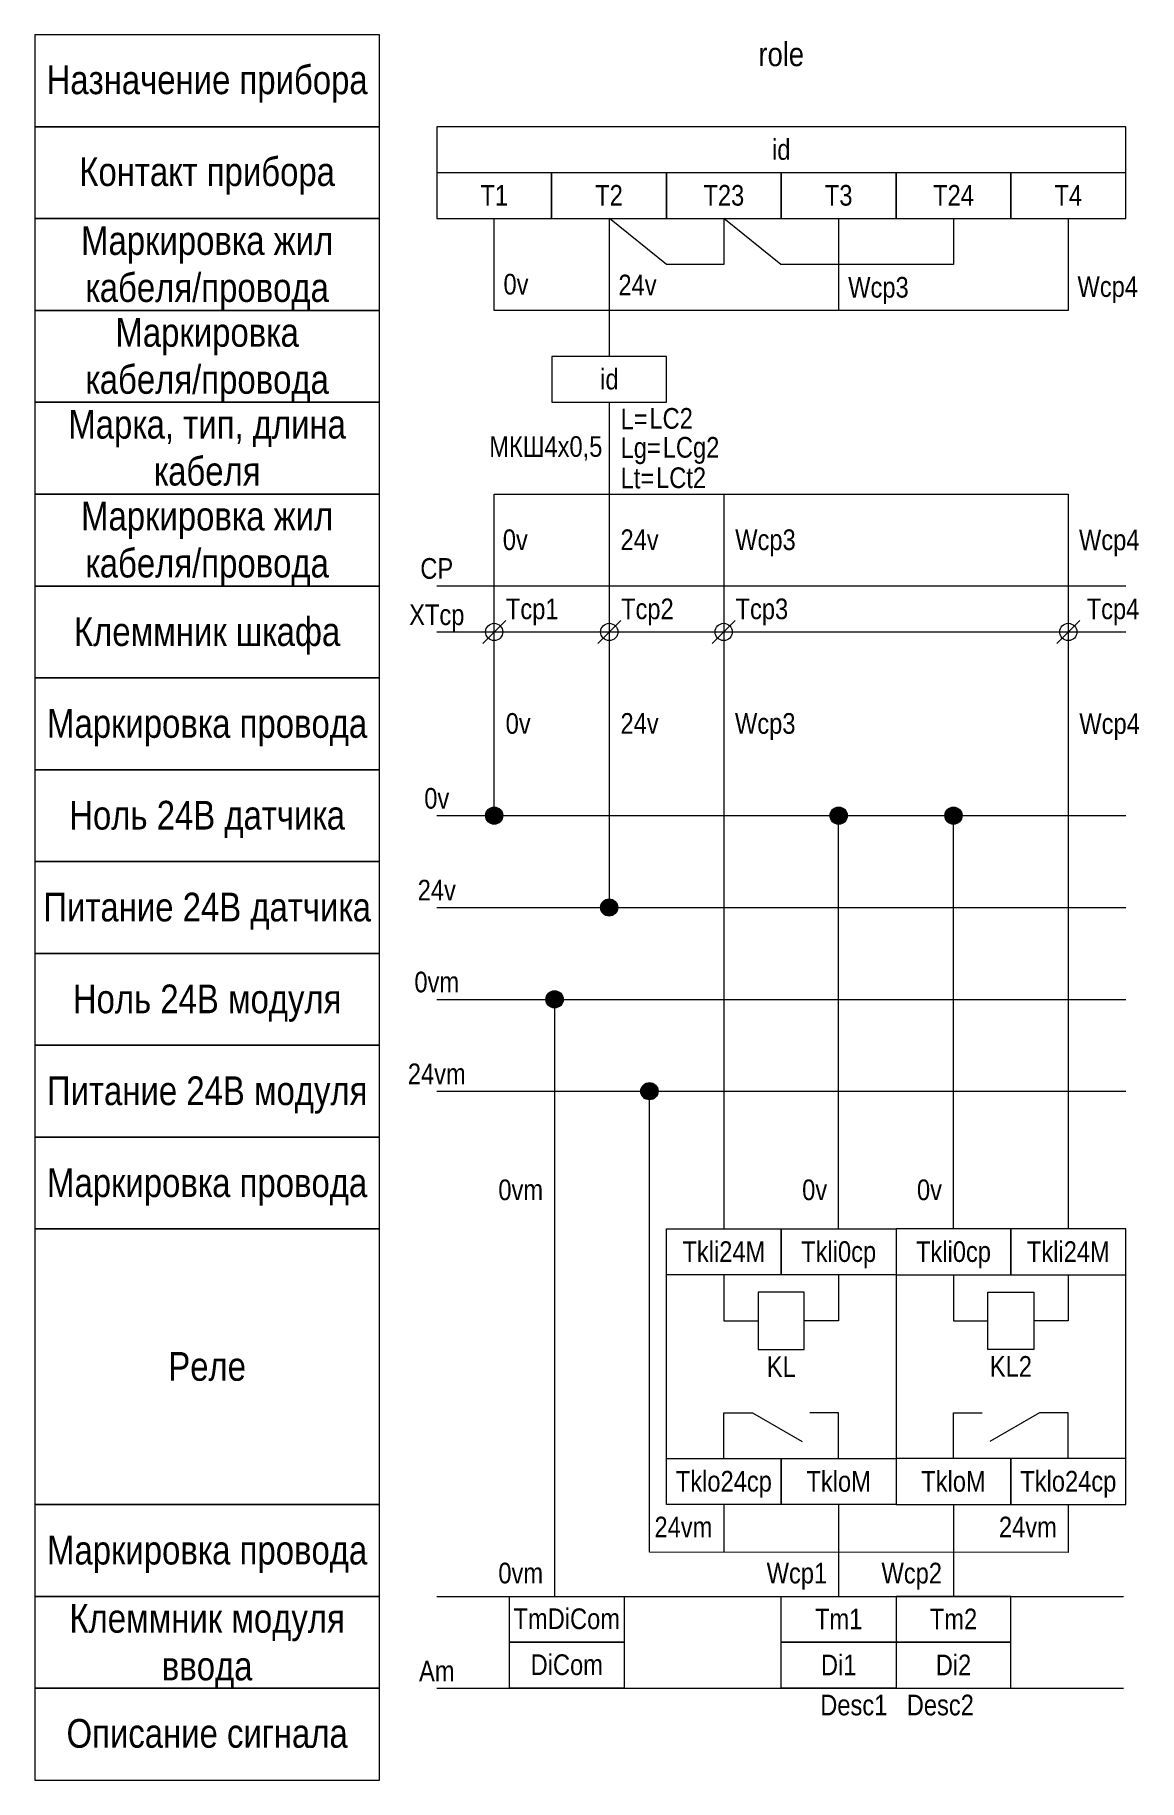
# Model space of a CAD drawing. Header units: millimetres. Extents: x 20 to 116, y -157 to -5.
import ezdxf

# ---------------------------------------------------------------- set-up
doc = ezdxf.new("R2010")
doc.units = ezdxf.units.MM
doc.header["$MEASUREMENT"] = 0
doc.linetypes.add('1_1', pattern=[2000, 1000, -1000])
doc.linetypes.add('4_2_1_2', pattern=[6702.777624, 3527.777672, -1763.888836, 0, -1411.111116])
for name, color, linetype in [('cp_names', 7, 'Continuous'), ('cp_params_di', 7, 'Continuous'), ('cp_static_di', 7, 'Continuous'), ('id_names', 7, 'Continuous'), ('id_params_di', 7, 'Continuous'), ('id_static_di', 7, 'Continuous')]:
    doc.layers.add(name, color=color, linetype=linetype)
doc.styles.add('СГЕНЕРИР_СТИЛЬ_1', font='')
doc.styles.get('СГЕНЕРИР_СТИЛЬ_1').set_extended_font_data('Arial Narrow')

msp = doc.modelspace()

# ---------------------------------------------------------------- hatches: boundary and pattern name
at = {"layer": 'cp_static_di', "linetype": 'Continuous', "lineweight": 0, "true_color": 0x000000}
for points in [[(59.25, -73), (59.3, -73.29), (59.47, -73.53), (59.71, -73.69), (60, -73.75), (60.28, -73.69), (60.53, -73.53), (60.69, -73.29), (60.75, -73), (60.69, -72.71), (60.53, -72.47), (60.28, -72.31), (60, -72.25), (59.71, -72.31), (59.47, -72.47), (59.3, -72.71)], [(89.25, -73), (89.3, -73.29), (89.47, -73.53), (89.71, -73.69), (90, -73.75), (90.28, -73.69), (90.53, -73.53), (90.69, -73.29), (90.75, -73), (90.69, -72.71), (90.53, -72.47), (90.28, -72.31), (90, -72.25), (89.71, -72.31), (89.47, -72.47), (89.3, -72.71)], [(99.25, -73), (99.3, -73.29), (99.47, -73.53), (99.71, -73.69), (100, -73.75), (100.28, -73.69), (100.53, -73.53), (100.69, -73.29), (100.75, -73), (100.69, -72.71), (100.53, -72.47), (100.28, -72.31), (100, -72.25), (99.71, -72.31), (99.47, -72.47), (99.3, -72.71)], [(69.26, -81), (69.32, -81.29), (69.48, -81.53), (69.73, -81.69), (70.01, -81.75), (70.3, -81.69), (70.54, -81.53), (70.71, -81.29), (70.76, -81), (70.71, -80.71), (70.54, -80.47), (70.3, -80.31), (70.01, -80.25), (69.73, -80.31), (69.48, -80.47), (69.32, -80.71)], [(64.51, -89), (64.56, -89.29), (64.73, -89.53), (64.97, -89.69), (65.26, -89.75), (65.54, -89.69), (65.79, -89.53), (65.95, -89.29), (66.01, -89), (65.95, -88.71), (65.79, -88.47), (65.54, -88.31), (65.26, -88.25), (64.97, -88.31), (64.73, -88.47), (64.56, -88.71)], [(72.77, -97), (72.83, -97.29), (72.99, -97.53), (73.23, -97.69), (73.52, -97.75), (73.81, -97.69), (74.05, -97.53), (74.21, -97.29), (74.27, -97), (74.21, -96.71), (74.05, -96.47), (73.81, -96.31), (73.52, -96.25), (73.23, -96.31), (72.99, -96.47), (72.83, -96.71)]]:
    msp.add_hatch(color=18, dxfattribs=at).paths.add_polyline_path(points)

# ---------------------------------------------------------------- linework, layer by layer
at = {"layer": 'cp_names', "color": 7, "linetype": 'Continuous', "lineweight": 15, "ltscale": 100}
for points in [[(20, -53), (50, -53), (50, -45), (20, -45)], [(20, -61), (50, -61), (50, -53), (20, -53)], [(20, -69), (50, -69), (50, -61), (20, -61)], [(20, -77), (50, -77), (50, -69), (20, -69)], [(20, -85), (50, -85), (50, -77), (20, -77)], [(20, -93), (50, -93), (50, -85), (20, -85)], [(20, -101), (50, -101), (50, -93), (20, -93)], [(20, -109), (50, -109), (50, -101), (20, -101)], [(20, -133), (50, -133), (50, -109), (20, -109)], [(20, -141), (50, -141), (50, -133), (20, -133)], [(20, -149), (50, -149), (50, -141), (20, -141)], [(20, -157), (50, -157), (50, -149), (20, -149)]]:
    msp.add_lwpolyline(points, close=True, dxfattribs=at)
at = {"layer": 'cp_static_di', "color": 7, "linetype": 'Continuous', "lineweight": 15, "ltscale": 100}
for p, q in [((79.99, -45), (79.99, -109)), ((59, -58), (61, -56)), ((69.02, -58), (71.02, -56)), ((78.99, -58), (80.99, -56)), ((109, -58), (111, -56)), ((55, -73), (115, -73)), ((90, -109), (90, -73.75)), ((100, -109), (100, -73.75)), ((55, -81), (115, -81)), ((55, -89), (115, -89)), ((65.26, -89.75), (65.26, -141)), ((55, -97), (115, -97)), ((80, -133), (80, -137.17)), ((90, -133), (90, -141)), ((100, -133), (100, -141)), ((55, -141), (114.8, -141)), ((55, -149), (114.8, -149))]:
    msp.add_line(p, q, dxfattribs=at)
at = {"layer": 'cp_static_di', "color": 7, "linetype": '1_1', "lineweight": 15, "ltscale": 100}
msp.add_line((115, -53), (55, -53), dxfattribs=at)
at = {"layer": 'cp_static_di', "color": 7, "linetype": '4_2_1_2', "lineweight": 15, "ltscale": 100}
msp.add_line((55, -57), (115, -57), dxfattribs=at)
at = {"layer": 'cp_static_di', "color": 7, "linetype": 'Continuous', "lineweight": 15, "ltscale": 100, "flags": 128}
for points in [[(60, -72.25), (60, -45), (110, -45), (110, -109)], [(70.02, -57), (70.01, -80.25)], [(110, -133), (110, -137.17), (73.52, -137.16), (73.52, -97.75)]]:
    msp.add_lwpolyline(points, dxfattribs=at)
at = {"layer": 'cp_static_di', "color": 7, "linetype": 'Continuous', "lineweight": 15, "ltscale": 100}
for points in [[(70.02, -45), (70.02, -57)], [(80, -113), (80, -117), (83, -117)], [(90, -113), (90, -117), (87, -117)], [(100, -113), (100, -117), (103, -117)], [(110, -113), (110, -117), (107, -117)], [(80, -129), (80, -125), (82.5, -125), (86.83, -127.5)], [(90, -129), (90, -125), (87.5, -125)], [(100, -129), (100, -125), (102.5, -125)], [(110, -129), (110, -125), (107.5, -125), (103.17, -127.5)]]:
    msp.add_lwpolyline(points, dxfattribs=at)
for points in [[(75, -109), (95, -109), (95, -133), (75, -133)], [(75, -109), (85, -109), (85, -113), (75, -113)], [(85, -109), (95, -109), (95, -113), (85, -113)], [(115, -109), (95, -109), (95, -133), (115, -133)], [(105, -109), (95, -109), (95, -113), (105, -113)], [(115, -109), (105, -109), (105, -113), (115, -113)], [(87, -119.5), (87, -114.5), (83, -114.5), (83, -119.5)], [(103, -119.5), (103, -114.5), (107, -114.5), (107, -119.5)], [(75, -129), (85, -129), (85, -133), (75, -133)], [(85, -129), (95, -129), (95, -133), (85, -133)], [(105, -129), (95, -129), (95, -133), (105, -133)], [(115, -129), (105, -129), (105, -133), (115, -133)], [(61.32, -141), (71.32, -141), (71.32, -145), (61.32, -145)], [(85, -141), (95, -141), (95, -145), (85, -145)], [(105, -141), (95, -141), (95, -145), (105, -145)], [(61.32, -145), (71.32, -145), (71.32, -149), (61.32, -149)], [(85, -145), (95, -145), (95, -149), (85, -149)], [(105, -145), (95, -145), (95, -149), (105, -149)]]:
    msp.add_lwpolyline(points, close=True, dxfattribs=at)
for centre in [(60, -57), (70.02, -57), (79.99, -57), (110, -57), (60, -73), (90, -73), (100, -73), (70.01, -81), (65.26, -89), (73.52, -97)]:
    msp.add_circle(centre, 0.75, dxfattribs=at)
at = {"layer": 'id_names', "color": 7, "linetype": 'Continuous', "lineweight": 15, "ltscale": 100}
for points in [[(20, -13), (50, -13), (50, -5), (20, -5)], [(20, -21), (50, -21), (50, -13), (20, -13)], [(20, -29), (50, -29), (50, -21), (20, -21)], [(20, -37), (50, -37), (50, -29), (20, -29)], [(20, -45), (50, -45), (50, -37), (20, -37)]]:
    msp.add_lwpolyline(points, close=True, dxfattribs=at)
at = {"layer": 'id_static_di', "color": 7, "linetype": 'Continuous', "lineweight": 15, "ltscale": 100}
for p, q in [((70.03, -33), (70.03, -21)), ((90, -21), (90, -29))]:
    msp.add_line(p, q, dxfattribs=at)
for points in [[(55, -21), (115, -21), (115, -13), (55, -13)], [(55, -21), (65, -21), (65, -17), (55, -17)], [(65, -21), (75, -21), (75, -17), (65, -17)], [(75, -21), (85, -21), (85, -17), (75, -17)], [(85, -21), (95, -21), (95, -17), (85, -17)], [(95, -21), (105, -21), (105, -17), (95, -17)], [(105, -21), (115, -21), (115, -17), (105, -17)], [(65.02, -37), (75.02, -37), (75.02, -33), (65.02, -33)]]:
    msp.add_lwpolyline(points, close=True, dxfattribs=at)
for points in [[(110, -21), (110, -29), (60, -29), (60, -21)], [(80, -21), (80, -25), (75, -25), (70.03, -21)], [(100, -21), (100, -25), (84.97, -25), (80, -21)], [(70.02, -37), (70.02, -45)]]:
    msp.add_lwpolyline(points, dxfattribs=at)

# ---------------------------------------------------------------- texts
at = {"layer": 'cp_names', "color": 7, "linetype": 'Continuous', "lineweight": 15, "char_height": 2.5, "attachment_point": 2, "style": 'СГЕНЕРИР_СТИЛЬ_1'}
for s, insert, line_spacing_factor in [('\\A1;{\\pqc;\\fArial Narrow|b0|i0|c204|p34;Маркировка жил\\P\\pqc;\\fArial Narrow|b0|i0|c204|p34;кабеля/провода}', (35, -45.66), 0.982786), ('\\A1;{\\pqc;\\fArial Narrow|b0|i0|c204|p34;Клеммник модуля\\P\\pqc;\\fArial Narrow|b0|i0|c204|p34;ввода}', (35, -141.66), 0.996136)]:
    msp.add_mtext(s, dxfattribs=dict(at, insert=insert, line_spacing_factor=line_spacing_factor))
for s, insert in [('\\A1;{\\pqc;\\fArial Narrow|b0|i0|c204|p34;Клеммник\\fArial Narrow|b0|i0|c204|p34; шкафа}', (35, -55.72)), ('\\A1;{\\pqc;\\fArial Narrow|b0|i0|c204|p34;Маркировка \\fArial Narrow|b0|i0|c204|p34;провода}', (35, -63.72)), ('\\A1;{\\pqc;\\fArial Narrow|b0|i0|c204|p34;Ноль 24В\\fArial Narrow|b0|i0|c204|p34; датчика}', (35, -71.71)), ('\\A1;{\\pqc;\\fArial Narrow|b0|i0|c204|p34;Питание 24В\\fArial Narrow|b0|i0|c204|p34; датчика}', (35, -79.71)), ('\\A1;{\\pqc;\\fArial Narrow|b0|i0|c204|p34;Ноль 24В\\fArial Narrow|b0|i0|c204|p34; модуля}', (35, -87.71)), ('\\A1;{\\pqc;\\fArial Narrow|b0|i0|c204|p34;Питание 24В\\fArial Narrow|b0|i0|c204|p34; модуля}', (35, -95.71)), ('\\A1;{\\pqc;\\fArial Narrow|b0|i0|c204|p34;Маркировка \\fArial Narrow|b0|i0|c204|p34;провода}', (35, -103.72)), ('\\A1;{\\pqc;\\fArial Narrow|b0|i0|c204|p34;Реле}', (35, -119.72)), ('\\A1;{\\pqc;\\fArial Narrow|b0|i0|c204|p34;Маркировка \\fArial Narrow|b0|i0|c204|p34;провода}', (35, -135.72)), ('\\A1;{\\pqc;\\fArial Narrow|b0|i0|c204|p34;Описание сигнала}', (35, -151.68))]:
    msp.add_mtext(s, dxfattribs=dict(at, insert=insert))
at = {"layer": 'cp_params_di', "color": 7, "linetype": 'Continuous', "lineweight": 15, "char_height": 1.8, "style": 'СГЕНЕРИР_СТИЛЬ_1'}
for s, insert, attachment_point in [('\\A1;{\\pql;\\fArial Narrow|b0|i0|c204|p34;0v}', (60.75, -48.07), 1), ('\\A1;{\\pql;\\fArial Narrow|b0|i0|c204|p34;24v}', (71, -48.07), 1), ('\\A1;{\\pql;\\fArial Narrow|b0|i0|c204|p34;Wcp\\fArial Narrow|b0|i0|c204|p34;3}', (80.99, -48.07), 1), ('\\A1;{\\pql;\\fArial Narrow|b0|i0|c204|p34;Wcp\\fArial Narrow|b0|i0|c204|p34;4}', (110.93, -48.08), 1), ('\\A1;{\\pqc;\\fArial Narrow|b0|i0|c204|p34;CP}', (55, -50.57), 2), ('\\A1;{\\pqc;\\fArial Narrow|b0|i0|c204|p34;XTcp}', (55, -54.6), 2), ('\\A1;{\\pql;\\fArial Narrow|b0|i0|c204|p34;Tcp1}', (61.02, -54.09), 1), ('\\A1;{\\pql;\\fArial Narrow|b0|i0|c204|p34;Tcp\\fArial Narrow|b0|i0|c204|p34;2}', (71.05, -54.09), 1), ('\\A1;{\\pql;\\fArial Narrow|b0|i0|c204|p34;Tcp\\fArial Narrow|b0|i0|c204|p34;3}', (81.02, -54.09), 1), ('\\A1;{\\pql;\\fArial Narrow|b0|i0|c204|p34;Tcp\\fArial Narrow|b0|i0|c204|p34;4}', (111.6, -54.09), 1), ('\\A1;{\\pql;\\fArial Narrow|b0|i0|c204|p34;0v}', (61, -64.07), 1), ('\\A1;{\\pql;\\fArial Narrow|b0|i0|c204|p34;24v}', (71, -64.07), 1), ('\\A1;{\\pql;\\fArial Narrow|b0|i0|c204|p34;Wcp\\fArial Narrow|b0|i0|c204|p34;3}', (80.97, -64.07), 1), ('\\A1;{\\pql;\\fArial Narrow|b0|i0|c204|p34;Wcp\\fArial Narrow|b0|i0|c204|p34;4}', (110.96, -64.08), 1), ('\\A1;{\\pqc;\\fArial Narrow|b0|i0|c204|p34;0\\fArial Narrow|b0|i0|c204|p34;v}', (55, -70.59), 2), ('\\A1;{\\pqc;\\fArial Narrow|b0|i0|c204|p34;24v}', (55, -78.59), 2), ('\\A1;{\\pqc;\\fArial Narrow|b0|i0|c204|p34;0v\\fArial Narrow|b0|i0|c204|p34;m}', (55, -86.59), 2), ('\\A1;{\\pqc;\\fArial Narrow|b0|i0|c204|p34;24v\\fArial Narrow|b0|i0|c204|p34;m}', (55, -94.59), 2), ('\\A1;{\\pqr;\\fArial Narrow|b0|i0|c204|p34;0v\\fArial Narrow|b0|i0|c204|p34;m}', (64.26, -104.69), 3), ('\\A1;{\\pqr;\\fArial Narrow|b0|i0|c204|p34;0\\fArial Narrow|b0|i0|c204|p34;v}', (89, -104.69), 3), ('\\A1;{\\pqr;\\fArial Narrow|b0|i0|c204|p34;0v}', (99, -104.69), 3), ('\\A1;{\\pqc;\\fArial Narrow|b0|i0|c204|p34;Tkli\\fArial Narrow|b0|i0|c204|p34;24M}', (80, -110.07), 2), ('\\A1;{\\pqc;\\fArial Narrow|b0|i0|c204|p34;T\\fArial Narrow|b0|i0|c204|p34;kli0cp}', (90, -110.07), 2), ('\\A1;{\\pqc;\\fArial Narrow|b0|i0|c204|p34;T\\fArial Narrow|b0|i0|c204|p34;kli0cp}', (100, -110.07), 2), ('\\A1;{\\pqc;\\fArial Narrow|b0|i0|c204|p34;Tkli\\fArial Narrow|b0|i0|c204|p34;24M}', (110, -110.07), 2), ('\\A1;{\\pqc;\\fArial Narrow|b0|i0|c204|p34;KL\\fArial Narrow|b0|i0|c204|p34;2}', (105, -120.07), 2), ('\\A1;{\\pqc;\\fArial Narrow|b0|i0|c204|p34;KL}', (85, -120.08), 2), ('\\A1;{\\pqc;\\fArial Narrow|b0|i0|c204|p34;T\\fArial Narrow|b0|i0|c204|p34;klo24cp}', (80, -130.07), 2), ('\\A1;{\\pqc;\\fArial Narrow|b0|i0|c204|p34;TkloM}', (90, -130.08), 2), ('\\A1;{\\pqc;\\fArial Narrow|b0|i0|c204|p34;TkloM}', (100, -130.08), 2), ('\\A1;{\\pqc;\\fArial Narrow|b0|i0|c204|p34;T\\fArial Narrow|b0|i0|c204|p34;klo24cp}', (110, -130.07), 2), ('\\A1;{\\pqr;\\fArial Narrow|b0|i0|c204|p34;24v\\fArial Narrow|b0|i0|c204|p34;m}', (79, -134.06), 3), ('\\A1;{\\pqr;\\fArial Narrow|b0|i0|c204|p34;24v\\fArial Narrow|b0|i0|c204|p34;m}', (109, -134.06), 3), ('\\A1;{\\pqr;\\fArial Narrow|b0|i0|c204|p34;0v\\fArial Narrow|b0|i0|c204|p34;m}', (64.26, -138.07), 3), ('\\A1;{\\pqr;\\fArial Narrow|b0|i0|c204|p34;Wcp\\fArial Narrow|b0|i0|c204|p34;1}', (89, -138.07), 3), ('\\A1;{\\pqr;\\fArial Narrow|b0|i0|c204|p34;Wcp\\fArial Narrow|b0|i0|c204|p34;2}', (99, -138.07), 3), ('\\A1;{\\pqc;\\fArial Narrow|b0|i0|c204|p34;Tm\\fArial Narrow|b0|i0|c204|p34;DiCom}', (66.32, -142.05), 2), ('\\A1;{\\pqc;\\fArial Narrow|b0|i0|c204|p34;Tm1}', (90, -142.07), 2), ('\\A1;{\\pqc;\\fArial Narrow|b0|i0|c204|p34;Tm\\fArial Narrow|b0|i0|c204|p34;2}', (100, -142.07), 2), ('\\A1;{\\pqc;\\fArial Narrow|b0|i0|c204|p34;Am}', (55, -146.6), 2), ('\\A1;{\\pqc;\\fArial Narrow|b0|i0|c204|p34;DiCom}', (66.32, -146.05), 2), ('\\A1;{\\pqc;\\fArial Narrow|b0|i0|c204|p34;Di\\fArial Narrow|b0|i0|c204|p34;1}', (90, -146.07), 2), ('\\A1;{\\pqc;\\fArial Narrow|b0|i0|c204|p34;Di2}', (100, -146.07), 2), ('\\A1;{\\pqr;\\fArial Narrow|b0|i0|c204|p34;Desc1}', (94.24, -149.56), 3), ('\\A1;{\\pql;\\fArial Narrow|b0|i0|c204|p34;Desc2}', (95.93, -149.56), 1)]:
    msp.add_mtext(s, dxfattribs=dict(at, insert=insert, attachment_point=attachment_point))
at = {"layer": 'id_names', "color": 7, "linetype": 'Continuous', "lineweight": 15, "char_height": 2.5, "attachment_point": 2, "style": 'СГЕНЕРИР_СТИЛЬ_1'}
for s, insert in [('\\A1;{\\pqc;\\fArial Narrow|b0|i0|c204|p34;Назначение прибора}', (35, -7.66)), ('\\A1;{\\pqc;\\fArial Narrow|b0|i0|c204|p34;Контакт прибора}', (35, -15.66))]:
    msp.add_mtext(s, dxfattribs=dict(at, insert=insert))
for s, insert, line_spacing_factor in [('\\A1;{\\pqc;\\fArial Narrow|b0|i0|c204|p34;Маркировка жил\\P\\pqc;\\fArial Narrow|b0|i0|c204|p34;кабеля/провода}', (35, -21.66), 0.982786), ('\\A1;{\\pqc;\\fArial Narrow|b0|i0|c204|p34;Маркировка\\P\\pqc;\\fArial Narrow|b0|i0|c204|p34;кабеля/провода}', (35, -29.66), 0.982786), ('\\A1;{\\pqc;\\fArial Narrow|b0|i0|c204|p34;Марка, тип\\fArial Narrow|b0|i0|c204|p34;, длина\\P\\pqc;\\fArial Narrow|b0|i0|c204|p34;кабеля}', (35, -37.66), 0.98101)]:
    msp.add_mtext(s, dxfattribs=dict(at, insert=insert, line_spacing_factor=line_spacing_factor))
at = {"layer": 'id_params_di', "color": 7, "linetype": 'Continuous', "lineweight": 15, "insert": (85, -5.65), "char_height": 2.0728, "width": 50, "attachment_point": 2, "style": 'СГЕНЕРИР_СТИЛЬ_1'}
msp.add_mtext('\\A1;{\\pqc;\\fArial Narrow|b0|i0|c204|p34;role}', dxfattribs=at)
at = {"layer": 'id_params_di', "color": 7, "linetype": 'Continuous', "lineweight": 15, "char_height": 1.8, "style": 'СГЕНЕРИР_СТИЛЬ_1'}
for s, insert, attachment_point in [('\\A1;{\\pqc;\\fArial Narrow|b0|i0|c204|p34;i\\fArial Narrow|b0|i0|c204|p34;d}', (85, -14.08), 2), ('\\A1;{\\pqc;\\fArial Narrow|b0|i0|c204|p34;T1}', (60, -18.07), 2), ('\\A1;{\\pqc;\\fArial Narrow|b0|i0|c204|p34;Т2}', (70, -18.07), 2), ('\\A1;{\\pqc;\\fArial Narrow|b0|i0|c204|p34;Т2\\fArial Narrow|b0|i0|c204|p34;3}', (80, -18.07), 2), ('\\A1;{\\pqc;\\fArial Narrow|b0|i0|c204|p34;Т3}', (90, -18.07), 2), ('\\A1;{\\pqc;\\fArial Narrow|b0|i0|c204|p34;T24}', (100, -18.07), 2), ('\\A1;{\\pqc;\\fArial Narrow|b0|i0|c204|p34;Т\\fArial Narrow|b0|i0|c204|p34;4}', (110, -18.08), 2), ('\\A1;{\\pql;\\fArial Narrow|b0|i0|c204|p34;0v}', (60.81, -25.81), 1), ('\\A1;{\\pql;\\fArial Narrow|b0|i0|c204|p34;24v}', (70.82, -25.88), 1), ('\\A1;{\\pqr;\\fArial Narrow|b0|i0|c204|p34;Wcp\\fArial Narrow|b0|i0|c204|p34;3}', (96.1, -26.08), 3), ('\\A1;{\\pqr;\\fArial Narrow|b0|i0|c204|p34;Wcp\\fArial Narrow|b0|i0|c204|p34;4}', (116.07, -26.02), 3), ('\\A1;{\\pqc;\\fArial Narrow|b0|i0|c204|p34;id}', (70.03, -34.08), 2), ('\\A1;{\\pql;\\fArial Narrow|b0|i0|c204|p34;LC\\fArial Narrow|b0|i0|c204|p34;2}', (73.52, -37.5), 1), ('\\A1;{\\pql;\\fArial Narrow|b0|i0|c204|p34;LCg\\fArial Narrow|b0|i0|c204|p34;2}', (74.68, -40.02), 1), ('\\A1;{\\pql;\\fArial Narrow|b0|i0|c204|p34;LCt\\fArial Narrow|b0|i0|c204|p34;2}', (74.1, -42.67), 1)]:
    msp.add_mtext(s, dxfattribs=dict(at, insert=insert, attachment_point=attachment_point))
at = {"layer": 'id_static_di', "color": 7, "linetype": 'Continuous', "lineweight": 15, "char_height": 1.8, "attachment_point": 1, "style": 'СГЕНЕРИР_СТИЛЬ_1'}
for s, insert in [('\\A1;{\\pql;\\fArial Narrow|b0|i0|c204|p34;L=}', (71.01, -37.54)), ('\\A1;{\\pql;\\fArial Narrow|b0|i0|c204|p34;Lg=}', (71.01, -40.05)), ('\\A1;{\\pql;\\fArial Narrow|b0|i0|c204|p34;Lt=}', (71.01, -42.7))]:
    msp.add_mtext(s, dxfattribs=dict(at, insert=insert))
at = {"layer": 'id_static_di', "color": 7, "linetype": 'Continuous', "lineweight": 40, "insert": (59.57, -39.95), "char_height": 1.8, "attachment_point": 1, "style": 'СГЕНЕРИР_СТИЛЬ_1'}
msp.add_mtext('\\A1;{\\pql;\\fArial Narrow|b0|i0|c204|p34;МКШ4х0,5}', dxfattribs=at)

doc.saveas('drawing.dxf')
